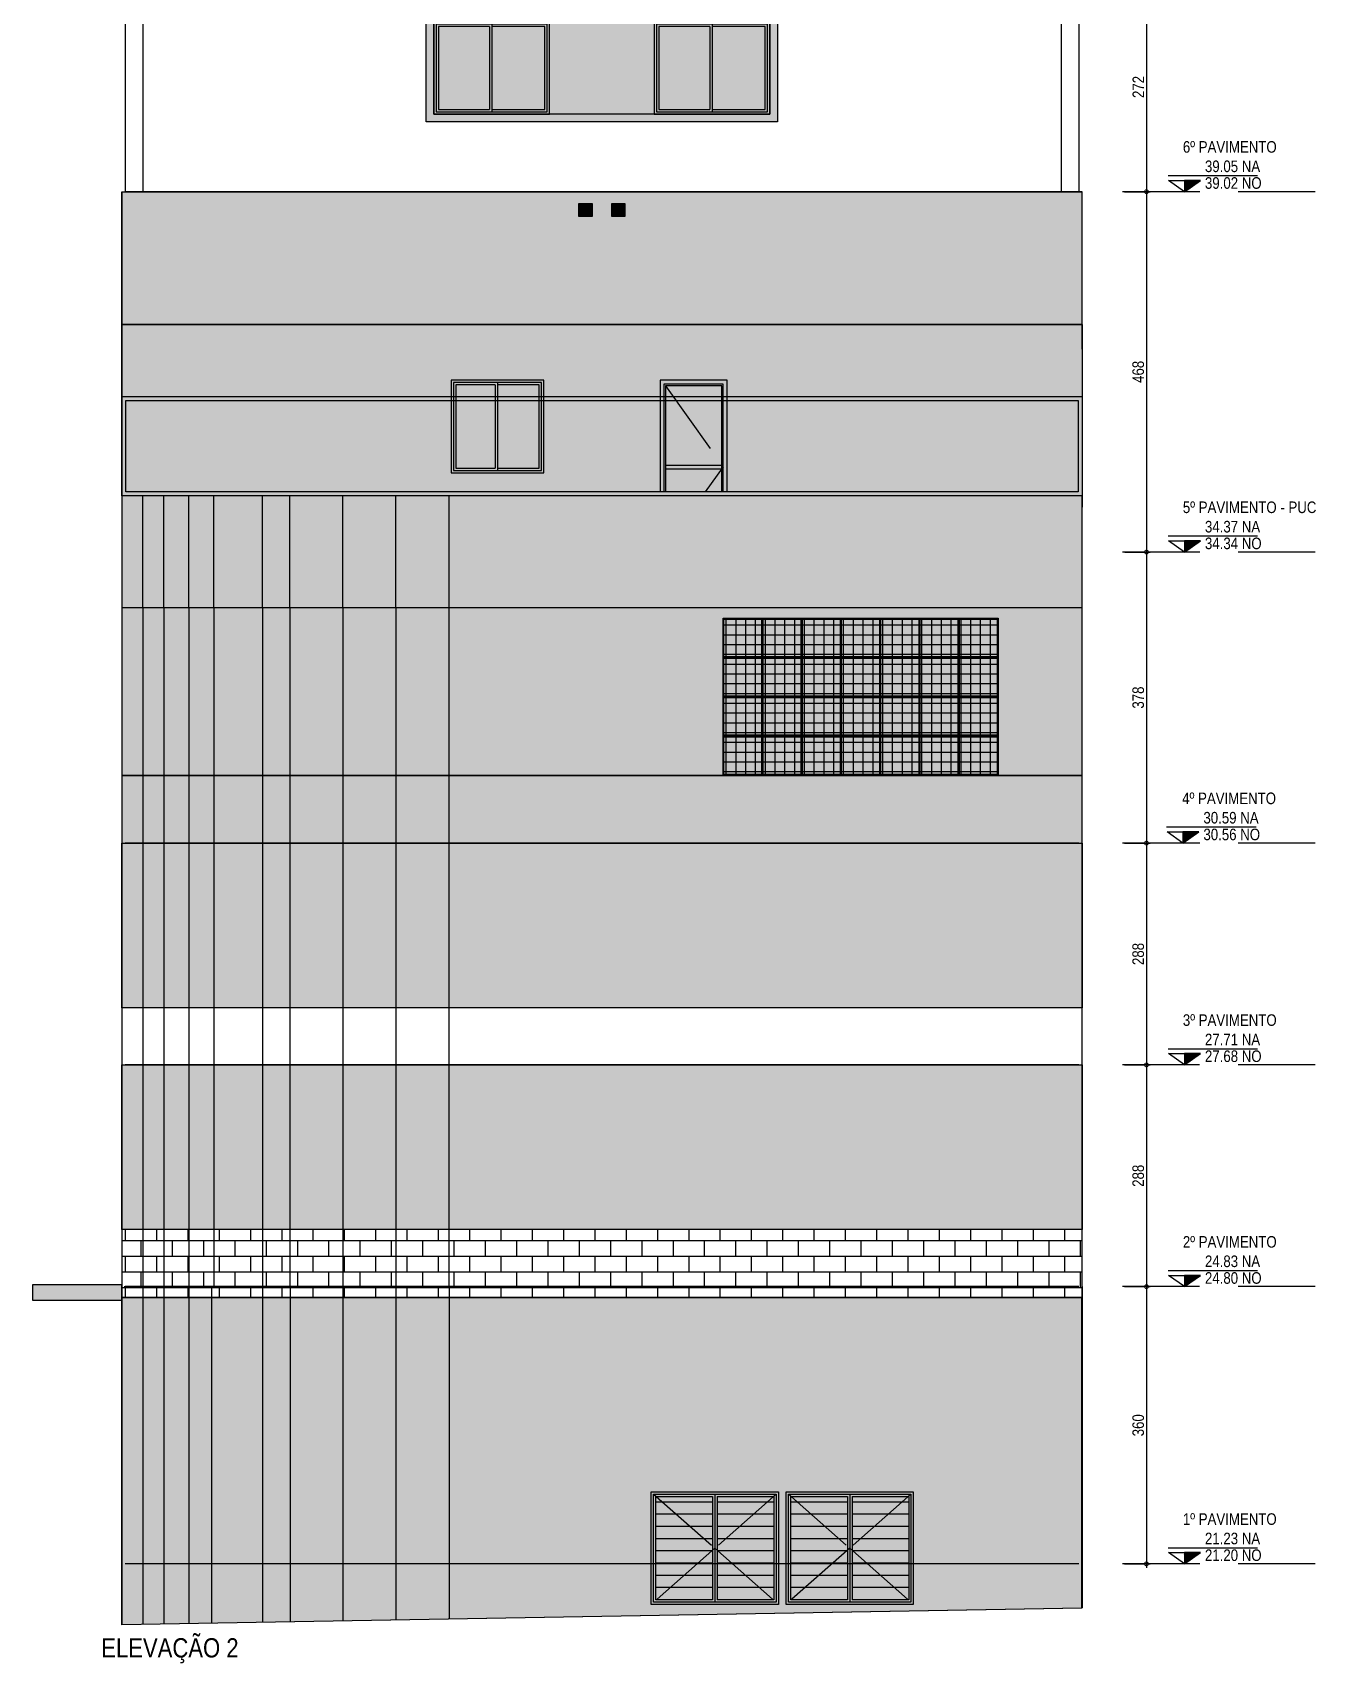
# Model space of a CAD drawing. Header units: metres. Extents: x -9138 to -7768, y 20 to 184.
# Drawn here: x -8677.64 to -8660.98, y 19.91 to 41.09 of the extents above; entities that cross this region are included whole.
import ezdxf
from ezdxf.enums import TextEntityAlignment as Align
from ezdxf.xclip import XClip

# ---------------------------------------------------------------- set-up
doc = ezdxf.new("R2010")
doc.units = ezdxf.units.M
doc.header["$XCLIPFRAME"] = 0
doc.linetypes.add('CTE ELEV$0$DASHEDX2', pattern=[1.5, 1, -0.5])
for name, color, linetype in [('ARQ-DIM EMBASAM', 2, 'Continuous'), ('CTE ELEV$0$ARQ- FRISO', 7, 'Continuous'), ('CTE ELEV$0$ARQ-AUX', 7, 'Continuous'), ('CTE ELEV$0$ARQ-AUX1', 1, 'Continuous'), ('CTE ELEV$0$ARQ-AUX2', 2, 'Continuous'), ('CTE ELEV$0$ARQ-AUX3', 3, 'Continuous'), ('CTE ELEV$0$ARQ-AUX4', 6, 'Continuous'), ('CTE ELEV$0$ARQ-CAX', 1, 'Continuous'), ('CTE ELEV$0$ARQ-DIM', 2, 'Continuous'), ('CTE ELEV$0$ARQ-PRJ', 7, 'CTE ELEV$0$DASHEDX2'), ('CTE ELEV$0$ARQ-SIM', 1, 'Continuous'), ('CTE ELEV$0$ARQ-TXT', 2, 'Continuous')]:
    doc.layers.add(name, color=color, linetype=linetype)
for name, color, linetype, true_color in [('CTE ELEV$0$ARQ-REVEST', 7, 'Continuous', 0xc79471), ('CTE ELEV$0$COR CINZA FECHADO', 7, 'Continuous', 0x56534e), ('CTE ELEV$0$COR PLATINA', 7, 'Continuous', 0xa1a6a3), ('CTE ELEV$0$COR-CAIX', 7, 'Continuous', 0x45494e)]:
    doc.layers.add(name, color=color, linetype=linetype, true_color=true_color)
doc.styles.add('CTE ELEV$0$Adesa', font='ARIALN.TTF')
doc.dimstyles.new('CTE ELEV$0$ADESA 1-0050', dxfattribs={"dimtxt": 0.1, "dimasz": 0.1, "dimexe": 0.05, "dimexo": 0.05, "dimgap": 0.03, "dimtad": 1, "dimdec": 1, "dimlfac": 100, "dimzin": 12, "dimtxsty": 'CTE ELEV$0$Adesa', "dimblk": 'CTE ELEV$0$_DotSmall', "dimcen": 1, "dimdle": 0.05, "dimclrd": 1, "dimclre": 1, "dimclrt": 256, "dimazin": 3, "dimtm": 1e-09, "dimtfac": 1, "dimtdec": 1, "dimtmove": 1, "dimatfit": 0, "dimldrblk": 'CTE ELEV$0$_DotSmall', "dimfxl": 0.8, "dimtvp": 2, "dimtolj": 1, "dimtzin": 0, "dimarcsym": 0})

# ---------------------------------------------------------------- blocks, each defined once
blk = doc.blocks.new('CTE ELEV$0$V J 150x120')
at = {"layer": 'CTE ELEV$0$COR-CAIX'}
h = blk.add_hatch(color=256, dxfattribs=at)
h.dxf.hatch_style = 1
h.paths.add_polyline_path([(1.499999999999773, 1.19999999496485), (0, 1.19999999496485), (0, 0), (1.499999999999773, 0)])
h = blk.add_hatch(color=254, dxfattribs=at)
h.dxf.hatch_style = 1
h.paths.add_polyline_path([(0.7200000000000273, 1.139999994964848), (0.05999999999994543, 1.139999994964848), (0.05999999999994543, 0.06000000000000227), (0.7200000000000273, 0.06000000000000227)])
h.paths.add_polyline_path([(0.75, 0.06000000000000233), (1.439999999999827, 0.06000000000000222), (1.439999999999827, 1.139999994964848), (0.75, 1.139999994964848)])
for points in [[(1.499999999999773, 1.19999999496485), (0, 1.19999999496485), (0, 0), (1.499999999999773, 0)], [(1.470000000000027, 1.169999994964849), (0.02999999999974534, 1.169999994964849), (0.02999999999974534, 0.03000000000000114), (1.470000000000027, 0.03000000000000114)]]:
    blk.add_lwpolyline(points, close=True)
for points in [[(0.7200000000000273, 1.139999994964848), (0.05999999999994543, 1.139999994964848), (0.05999999999994543, 0.06000000000000227), (0.7200000000000273, 0.06000000000000227)], [(0.7200000000000273, 1.139999994964848), (0.7200000000000273, 0.06000000000000227)], [(0.75, 1.169999994964849), (0.75, 0.03000000000000114)], [(0.75, 0.06000000000000227), (1.439999999999827, 0.06000000000000227), (1.439999999999827, 1.139999994964848), (0.75, 1.139999994964848)]]:
    blk.add_lwpolyline(points)
blk = doc.blocks.new('CTE ELEV$0$vp vento kit')
at = {"layer": 'CTE ELEV$0$ARQ-CAX', "transparency": 33554687}
h = blk.add_hatch(dxfattribs=at)
h.set_pattern_fill('LINE', scale=0.01)
h.set_pattern_definition([(0, (8794.04868885521, -68.7271093550549), (0, 0.03175), [])])
h.paths.add_polyline_path([(-0.1599999999998545, 0.1599999999999966), (-0.01000000000021828, 0.1599999999999966), (-0.01000000000021828, 0.01000000000000512), (-0.1599999999998545, 0.01000000000000512)])
at = {"layer": 'CTE ELEV$0$COR-CAIX', "transparency": 33554687}
h = blk.add_hatch(color=256, dxfattribs=at)
h.dxf.hatch_style = 1
h.paths.add_polyline_path([(-0.1700000000000728, 0.1700000000000017), (0, 0.1700000000000017), (0, 0), (-0.1700000000000728, 0)])
at = {"layer": 'CTE ELEV$0$ARQ-CAX'}
for points in [[(-0.1700000000000728, 0.1700000000000017), (0, 0.1700000000000017), (0, 0), (-0.1700000000000728, 0)], [(-0.1599999999998545, 0.1599999999999966), (-0.01000000000021828, 0.1599999999999966), (-0.01000000000021828, 0.01000000000000512), (-0.1599999999998545, 0.01000000000000512)]]:
    blk.add_lwpolyline(points, close=True, dxfattribs=at)
blk = doc.blocks.new('CTE ELEV$0$elev 2 tipo')
at = {"layer": 'CTE ELEV$0$COR CINZA FECHADO'}
h = blk.add_hatch(color=256, dxfattribs=at)
h.dxf.hatch_style = 1
h.paths.add_polyline_path([(8.24000000291926, 2.304999905887414), (3.680000002250381, 2.304999905887414), (3.680000002250381, 0.9049999109225624), (8.24000000291926, 0.9049999109225624)])
h.paths.add_polyline_path([(8.140000002918896, 2.204999905887412), (8.140000002918896, 1.004999910922564), (6.640000002918896, 1.004999910922564), (3.780000002250745, 1.004999910922564), (3.780000002250745, 2.204999905887412), (5.280000002250745, 2.204999905887412)], flags=16)
h.paths.add_polyline_path([(5.25000000225009, 2.174999905887411), (5.25000000225009, 1.034999910922565), (3.810000002249581, 1.034999910922565), (3.810000002249581, 2.174999905887411)], flags=0)
h.paths.add_polyline_path([(5.220000002251254, 2.14499990588741), (5.220000002251254, 1.064999910922566), (4.530000002250745, 1.064999910922566), (4.530000002250745, 2.14499990588741)], flags=0)
h.paths.add_polyline_path([(6.670000002919551, 2.174999905887411), (8.110000002918241, 2.174999905887411), (8.110000002918241, 1.034999910922565), (6.670000002919551, 1.034999910922565)], flags=0)
h.paths.add_polyline_path([(6.700000002918387, 2.14499990588741), (7.360000002918241, 2.14499990588741), (7.360000002918241, 1.064999910922566), (6.700000002918387, 1.064999910922566)], flags=0)
h.paths.add_polyline_path([(4.50000000225009, 2.14499990588741), (4.50000000225009, 1.064999910922566), (3.840000002250235, 1.064999910922566), (3.840000002250235, 2.14499990588741)], flags=0)
h.paths.add_polyline_path([(7.390000002918896, 2.14499990588741), (8.080000002919405, 2.14499990588741), (8.080000002919405, 1.064999910922566), (7.390000002918896, 1.064999910922566)], flags=0)
h = blk.add_hatch(color=256, dxfattribs=at)
h.dxf.hatch_style = 1
h.paths.add_polyline_path([(6.640000002918896, 2.204999905887412), (5.280000002250745, 2.204999905887412), (5.280000002250745, 1.004999910922564), (6.640000002918896, 1.004999910922564)])
at = {"layer": 'CTE ELEV$0$ARQ- FRISO', "elevation": -3.546810236218582e-07}
blk.add_lwpolyline([(-0.2299948496565776, 2.720000200018745), (12.14999484965665, 2.720000200018745)], dxfattribs=at)
at = {"layer": 'CTE ELEV$0$ARQ- FRISO'}
blk.add_lwpolyline([(12.14999484965665, 0), (-0.2299948496565784, 0)], dxfattribs=at)
at = {"layer": 'CTE ELEV$0$ARQ-AUX1', "elevation": 3.963675300280968e-06}
for points in [[(-0.2299948496565776, 2.720000200018745), (-0.2299948496565776, 0)], [(12.14999484965665, 2.720000200018745), (12.14999484965665, 0)]]:
    blk.add_lwpolyline(points, dxfattribs=at)
at = {"layer": 'CTE ELEV$0$ARQ-AUX3'}
for p, q in [((0, 2.720000200018745, -3.546810236218582e-07), (0, 0, -3.546810236218582e-07)), ((11.92000000000007, 2.720000200018745, -3.546810236218582e-07), (11.92000000000007, 0, -3.546810236218582e-07))]:
    blk.add_line(p, q, dxfattribs=at)
at = {"layer": 'CTE ELEV$0$COR CINZA FECHADO', "elevation": 3.963675300280968e-06}
for points in [[(3.680000002250381, 2.304999905887414), (8.24000000291926, 2.304999905887414), (8.24000000291926, 0.9049999109225624), (3.680000002250381, 0.9049999109225624)], [(3.780000002250745, 2.204999905887412), (8.140000002918896, 2.204999905887412), (8.140000002918896, 1.004999910922564), (3.780000002250745, 1.004999910922564)]]:
    blk.add_lwpolyline(points, close=True, dxfattribs=at)
at = {"layer": 'CTE ELEV$0$ARQ-CAX'}
for name, p in [('CTE ELEV$0$vp vento kit', (5.83240136537097, 2.429999999999758, -2.572687328670139e-05)), ('CTE ELEV$0$vp vento kit', (6.257684553156651, 2.429999999999758, -2.572687328670139e-05)), ('CTE ELEV$0$V J 150x120', (3.780000002250745, 1.004999910922564, 3.963675300280968e-06)), ('CTE ELEV$0$V J 150x120', (6.640000002918896, 1.004999910922564, -3.546810236218582e-07))]:
    blk.add_blockref(name, p, dxfattribs=at)
blk = doc.blocks.new('CTE ELEV$0$v porta hidr')
at = {"layer": 'CTE ELEV$0$COR-CAIX', "transparency": 33554687}
h = blk.add_hatch(color=256, dxfattribs=at)
h.dxf.hatch_style = 1
h.paths.add_polyline_path([(-1.650586580219169, 0), (0, 0), (0, -1.464909949759864), (-1.650586580219169, -1.464909949759864)])
h = blk.add_hatch(dxfattribs=at)
h.set_pattern_fill('LINE', scale=0.05)
h.set_pattern_definition([(0, (-0.06000000000130967, -0.06000000000000227), (0, 0.15875), [])])
h.paths.add_polyline_path([(-0.855293290111149, -0.06000000000000227), (-1.59058658021786, -0.06000000000000227), (-1.59058658021786, -1.404909949759862), (-0.855293290111149, -1.404909949759862)])
h.paths.add_polyline_path([(-0.7952932901098393, -1.404909949759862), (-0.06000000000130967, -1.404909949759862), (-0.06000000000130967, -0.06000000000000227), (-0.7952932901098393, -0.06000000000000227)])
at = {"layer": 'CTE ELEV$0$ARQ-AUX1'}
for points in [[(-1.650586580219169, 0), (0, 0), (0, -1.464909949759864), (-1.650586580219169, -1.464909949759864)], [(-1.620586580218514, -0.03000000000000114), (-0.03000000000065484, -0.03000000000000114), (-0.03000000000065484, -1.434909949759863), (-1.620586580218514, -1.434909949759863)]]:
    blk.add_lwpolyline(points, close=True, dxfattribs=at)
for points in [[(-0.855293290111149, -1.404909949759862), (-1.59058658021786, -1.404909949759862), (-1.59058658021786, -0.06000000000000227), (-0.855293290111149, -0.06000000000000227)], [(-0.855293290111149, -0.06000000000000227), (-0.855293290111149, -1.404909949759862)], [(-0.8252932901104941, -0.03000000000000114), (-0.8252932901104941, -1.434909949759863)], [(-0.7952932901098393, -0.06000000000000227), (-0.06000000000130967, -0.06000000000000227), (-0.06000000000130967, -1.404909949759862), (-0.7952932901098393, -1.404909949759862)], [(-0.7952932901098393, -0.06000000000000227), (-0.7952932901098393, -1.404909949759862)]]:
    blk.add_lwpolyline(points, dxfattribs=at)
at = {"layer": 'CTE ELEV$0$ARQ-PRJ'}
for points in [[(-1.620586580218514, -0.03000000000000114), (-0.8252932901104941, -0.732454974879932), (-1.620586580218514, -1.434909949759863)], [(-0.03000000000247383, -0.03000000000000114), (-0.8252932901104941, -0.732454974879932), (-0.03000000000247383, -1.434909949759863)]]:
    blk.add_lwpolyline(points, dxfattribs=at)
blk = doc.blocks.new('CTE ELEV$0$elev 2 1andar')
at = {"layer": 'CTE ELEV$0$ARQ-AUX1'}
blk.add_lwpolyline([(-11.49347255680732, 3.625000000000011), (-12.65345235375025, 3.625000000000011), (-12.65345235375025, 3.424999999999937), (-11.49347255680732, 3.424999999999937)], close=True, dxfattribs=at)
at = {"layer": 'CTE ELEV$0$ARQ-AUX1', "elevation": -4.318356323500377e-06}
for points in [[(-11.22105281274889, 3.599999951167476), (-11.22105281274889, -0.7844993869805919)], [(-10.95102008312824, 3.599999951167476), (-10.95102008312824, -0.7797476236917973)], [(-10.62698354819804, 3.599999951167476), (-10.62698354819804, -0.77404555597181)], [(-10.32941728326659, 3.599999951167476), (-10.32941728326659, -0.7688092853327966)]]:
    blk.add_lwpolyline(points, dxfattribs=at)
at = {"layer": 'CTE ELEV$0$ARQ-AUX2'}
for points, elevation in [([(-9.668376036657719, 3.599999951167476), (-9.668376036657719, -0.7571769490140525)], -4.318356323500377e-06), ([(-9.308755138277775, 3.59999995116749), (-9.308755138277775, -0.7508487036002229)], 4.31835632350037e-06), ([(-8.62550029736849, 3.59999995116749), (-8.62550029736849, -0.7388254748809295)], 4.318356323500364e-06), ([(-7.936920947757244, 3.59999995116749), (-7.936920947757244, -0.726708550834342)], 4.31835632350037e-06)]:
    blk.add_lwpolyline(points, dxfattribs=dict(at, elevation=elevation))
at = {"layer": 'CTE ELEV$0$ARQ-AUX3'}
for points, elevation in [([(-11.49347255680732, -0.789999999999992), (-11.49347255680732, 3.599999951167479)], -1.260038795081186e-05), ([(-7.248341598145998, 3.59999995116749), (-7.248341598145998, -0.7145916267877581)], 4.31835632350037e-06), ([(0.9684969286918204, 3.599999951140429), (0.9684969286918204, -0.5700000000270542)], -3.744645353289435e-05)]:
    blk.add_lwpolyline(points, dxfattribs=dict(at, elevation=elevation))
blk.add_lwpolyline([(-11.49347255680732, -0.789293154538985), (0.9684969286918204, -0.5699999999999967)], dxfattribs=at)
at = {"layer": 'Defpoints', "elevation": 4.31835632350037e-06}
blk.add_lwpolyline([(-11.46669744348401, 3.59999995116749), (0.02677511332331051, 3.599999951167487)], dxfattribs=at)
at = {"layer": 'Defpoints'}
blk.add_lwpolyline([(0.9291923418986698, 3.552713678800501e-15), (-11.45356130463188, 1.06581410364015e-14)], dxfattribs=at)
at = {"layer": 'CTE ELEV$0$ARQ-PRJ'}
for p in [(-2.972089651528222, 0.9360857997538368), (-1.221503071308689, 0.9360857997538368)]:
    blk.add_blockref('CTE ELEV$0$v porta hidr', p, dxfattribs=at)
blk = doc.blocks.new('CTE ELEV$0$elev 2 2andar')
at = {"layer": 'CTE ELEV$0$COR PLATINA', "transparency": 33554687}
h = blk.add_hatch(color=256, dxfattribs=at)
h.dxf.hatch_style = 1
h.paths.add_polyline_path([(-11.52024767012699, 2.879999999983681), (0.9417218153685099, 2.879999999983681), (0.9417218153685099, 0.7400000162715443), (-11.52024767012699, 0.7400000162715443)])
at = {"layer": 'CTE ELEV$0$ARQ-AUX1'}
for p, q in [((-11.2478279260722, 2.879999999999999, -8.636712647000748e-06), (-11.2478279260722, -1.06581410364015e-14, -8.636712647000748e-06)), ((-10.97779519645155, 2.879999999999999, -8.636712647000748e-06), (-10.97779519645155, -1.06581410364015e-14, -8.636712647000748e-06)), ((-10.65375866152135, 2.879999999999999, -8.636712647000748e-06), (-10.65375866152135, -1.06581410364015e-14, -8.636712647000748e-06)), ((-10.32972212659115, 2.879999999999999, -8.636712647000748e-06), (-10.32972212659115, -1.06581410364015e-14, -8.636712647000748e-06))]:
    blk.add_line(p, q, dxfattribs=at)
at = {"layer": 'CTE ELEV$0$ARQ-AUX2'}
for p, q in [((-9.69515114998103, 2.879999999999999, -8.636712647000748e-06), (-9.69515114998103, -1.06581410364015e-14, -8.636712647000748e-06)), ((-9.340854760301227, 2.880000000000003), (-9.340854760301227, -1.06581410364015e-14)), ((-8.6522754106918, 2.880000000000003), (-8.6522754106918, -1.06581410364015e-14)), ((-7.963696061080555, 2.880000000000003), (-7.963696061080555, -1.06581410364015e-14))]:
    blk.add_line(p, q, dxfattribs=at)
at = {"layer": 'CTE ELEV$0$ARQ-AUX3'}
for p, q in [((-11.52024767012699, 2.879999999983681, -1.691874427297997e-05), (-11.52024767012699, -1.63247193540883e-11, -1.691874427297997e-05)), ((-7.275116711469309, -1.06581410364015e-14), (-7.275116711469309, 2.879999999999999)), ((0.9417218153685099, -2.705746737774462e-11, -3.348277823221093e-05), (0.9417218153685099, 2.879999999972942, -3.348277823221093e-05))]:
    blk.add_line(p, q, dxfattribs=at)
at = {"layer": 'CTE ELEV$0$COR PLATINA', "elevation": -1.691874427297997e-05}
blk.add_lwpolyline([(-11.52024767012699, 2.879999999983681), (0.9417218153685099, 2.879999999983681), (0.9417218153685099, 0.7400000162715443), (-11.52024767012699, 0.7400000162715443)], close=True, dxfattribs=at)
at = {"layer": 'Defpoints', "elevation": -4.31835632350037e-06}
blk.add_lwpolyline([(-11.48033641795519, 2.879999999999999), (0.9024172285753593, 2.879999999999999)], dxfattribs=at)
at = {"layer": 'Defpoints'}
blk.add_lwpolyline([(0.9024172285753593, 0), (-11.48033641795519, -7.105427357601002e-15)], dxfattribs=at)
blk = doc.blocks.new('CTE ELEV$0$V NEOREX 18')
at = {"layer": 'CTE ELEV$0$ARQ-AUX'}
h = blk.add_hatch(dxfattribs=at)
h.set_pattern_fill('NET', color=256, scale=0.04)
h.set_pattern_definition([(0, (0.2549999999999955, 0.5), (0, 0.127), []), (90, (0.2549999999999955, 0.5), (-0.127, 7.776507174585693e-18), [])])
h.paths.add_polyline_path([(0.009999999999990905, 0.5), (0.009999999999990905, 0.01000000000000156), (0.5, 0.01000000000000156), (0.5, 0.5)])
at = {"layer": 'CTE ELEV$0$COR-CAIX'}
h = blk.add_hatch(color=256, dxfattribs=at)
h.dxf.hatch_style = 1
h.paths.add_polyline_path([(0, 0.5100000000000016), (0.5099999999999909, 0.5100000000000016), (0.5099999999999909, 0), (0, 0)])
at = {"layer": 'CTE ELEV$0$ARQ-AUX'}
for points in [[(0, 0.5100000000000016), (0.5099999999999909, 0.5100000000000016), (0.5099999999999909, 0), (0, 0)], [(0.009999999999990905, 0.5), (0.5, 0.5), (0.5, 0.01000000000000156), (0.009999999999990905, 0.01000000000000156)]]:
    blk.add_lwpolyline(points, close=True, dxfattribs=at)
blk = doc.blocks.new('CTE ELEV$0$elev 2 4andar')
at = {"layer": 'CTE ELEV$0$ARQ-AUX3'}
for p, q in [((-0.03991125216634828, 3.600003747873803, -1.224570692486722e-05), (-0.03991125216634828, 0.539999951158876, -8.282031624183794e-06)), ((12.42205823332733, 0.5400225600338047, -1.656406324836759e-05), (12.42205823332733, 3.600026356748725, -2.052773854905101e-05))]:
    blk.add_line(p, q, dxfattribs=at)
at = {"layer": 'Defpoints'}
for points, elevation in [([(0, 3.600003747882429), (12.38275364653055, 3.600003747882429)], -3.963675300683424e-06), ([(12.38275364653055, 0.5399999511675091), (0, 0.539999951167502)], 4.31835632350037e-06)]:
    blk.add_lwpolyline(points, dxfattribs=dict(at, elevation=elevation))
at = {"layer": 'CTE ELEV$0$ARQ-AUX1'}
for p in [(7.762058233325661, 2.950002003598872, -2.034636260719995e-05), (8.272058233325879, 2.950002003598872, -2.034636260719995e-05), (8.782058233326097, 2.950002003598872, -2.034636260719995e-05), (9.292058233326316, 2.950002003598872, -2.034636260719995e-05), (9.802058233326534, 2.950002003598872, -2.034636260719995e-05), (10.31205823332675, 2.950002003598872, -2.034636260719995e-05), (10.82205823332515, 2.950002003598872, -2.034636260719995e-05), (7.762058233325661, 2.440002003598867, -2.034636260719995e-05), (8.272058233325879, 2.440002003598867, -2.034636260719995e-05), (8.782058233326097, 2.440002003598867, -2.034636260719995e-05), (9.292058233326316, 2.440002003598867, -2.034636260719995e-05), (9.802058233326534, 2.440002003598867, -2.034636260719995e-05), (10.31205823332675, 2.440002003598867, -2.034636260719995e-05), (10.82205823332515, 2.440002003598867, -2.034636260719995e-05), (7.762058233325661, 1.930002003598869, -2.034636260719995e-05), (8.272058233325879, 1.930002003598869, -2.034636260719995e-05), (8.782058233326097, 1.930002003598869, -2.034636260719995e-05), (9.292058233326316, 1.930002003598869, -2.034636260719995e-05), (9.802058233326534, 1.930002003598869, -2.034636260719995e-05), (10.31205823332675, 1.930002003598869, -2.034636260719995e-05), (10.82205823332515, 1.930002003598869, -2.034636260719995e-05), (7.762058233325661, 1.420002003598864, -2.034636260719995e-05), (8.272058233325879, 1.420002003598864, -2.034636260719995e-05), (8.782058233326097, 1.420002003598864, -2.034636260719995e-05), (9.292058233326316, 1.420002003598864, -2.034636260719995e-05), (9.802058233326534, 1.420002003598864, -2.034636260719995e-05), (10.31205823332675, 1.420002003598864, -2.034636260719995e-05), (10.82205823332515, 1.420002003598864, -2.034636260719995e-05)]:
    blk.add_blockref('CTE ELEV$0$V NEOREX 18', p, dxfattribs=at)
blk = doc.blocks.new('CTE ELEV$0$V J 120x120')
at = {"layer": 'CTE ELEV$0$COR-CAIX', "transparency": 33554687}
h = blk.add_hatch(color=256, dxfattribs=at)
h.dxf.hatch_style = 1
h.paths.add_polyline_path([(1.199998990557162, 1.19999999496485), (0, 1.19999999496485), (0, 0), (1.199998990557162, 0)])
h = blk.add_hatch(color=254, dxfattribs=at)
h.dxf.hatch_style = 1
h.paths.add_polyline_path([(0.5699994952786085, 1.139999994964848), (0.05999999999994537, 1.139999994964848), (0.05999999999994537, 0.06000000000000216), (0.5699994952786085, 0.06000000000000227)])
h.paths.add_polyline_path([(1.139998990557217, 1.139999994964848), (0.5999994952785812, 1.139999994964848), (0.5999994952785812, 0.06000000000000238), (1.139998990557217, 0.06000000000000227)])
at = {"layer": 'CTE ELEV$0$ARQ-CAX'}
for points in [[(1.199998990557162, 1.19999999496485), (0, 1.19999999496485), (0, 0), (1.199998990557162, 0)], [(1.169998990557417, 1.169999994964849), (0.02999999999974534, 1.169999994964849), (0.02999999999974534, 0.03000000000000114), (1.169998990557417, 0.03000000000000114)]]:
    blk.add_lwpolyline(points, close=True, dxfattribs=at)
for points in [[(0.5699994952786085, 1.139999994964848), (0.05999999999994543, 1.139999994964848), (0.05999999999994543, 0.06000000000000227), (0.5699994952786085, 0.06000000000000227)], [(0.5699994952786085, 1.139999994964848), (0.5699994952786085, 0.06000000000000227)], [(0.5999994952785812, 1.169999994964849), (0.5999994952785812, 0.03000000000000114)], [(0.5999994952785812, 0.06000000000000227), (1.139998990557217, 0.06000000000000227), (1.139998990557217, 1.139999994964848), (0.5999994952785812, 1.139999994964848)]]:
    blk.add_lwpolyline(points, dxfattribs=at)
blk = doc.blocks.new('CTE ELEV$0$V P ALUM')
at = {"layer": 'CTE ELEV$0$COR-CAIX', "transparency": 33554687}
h = blk.add_hatch(color=256, dxfattribs=at)
h.dxf.hatch_style = 1
h.paths.add_polyline_path([(0.8698533821462888, 2.199951104508386), (0, 2.199951104508386), (0, 0), (0.8698533821462888, 0)])
h = blk.add_hatch(color=254, dxfattribs=at)
h.dxf.hatch_style = 1
h.paths.add_polyline_path([(0.7998533821463525, 2.12995110450845), (0.06999999999993645, 2.12995110450845), (0.7998533821463525, 1.10311373439413)], flags=17)
h.paths.add_polyline_path([(0.06999999999993634, 2.12995110450845), (0.06999999999993634, 1.099975552254114), (0.7998533821463525, 1.099975552254114), (0.7998533821463525, 1.103113734394129)])
h.paths.add_polyline_path([(0.7998533821463525, 1.047048791725967), (0.7998533821463525, 1.049975552254159), (0.06999999999993634, 1.049975552254159), (0.06999999999993634, 0.02999999999997272), (0.07148476904045897, 0.02999999999997249)])
h.paths.add_polyline_path([(0.7998533821463525, 1.047048791725966), (0.0714847690404593, 0.02999999999997294), (0.7998533821463525, 0.02999999999997249)], flags=17)
for points in [[(0.8698533821462888, 2.199951104508386), (0, 2.199951104508386), (0, 0), (0.8698533821462888, 0)], [(0.7998533821463525, 0.02999999999997272), (0.7998533821463525, 2.12995110450845), (0.06999999999993634, 2.12995110450845), (0.06999999999993634, 0.02999999999997272)]]:
    blk.add_lwpolyline(points, close=True)
for points in [[(0.8198533821463343, 0), (0.8198533821463343, 2.149951104508432), (0.04999999999995453, 2.149951104508432), (0.04999999999995453, 0)], [(0.06999999999993634, 1.099975552254114), (0.7998533821463525, 1.099975552254114)], [(0.06999999999993634, 1.049975552254159), (0.7998533821463525, 1.049975552254159)]]:
    blk.add_lwpolyline(points)
at = {"layer": 'CTE ELEV$0$ARQ-AUX'}
blk.add_lwpolyline([(0.8698533821462888, 0), (0.8698533821462888, 2.199951104508386), (0, 2.199951104508386), (0, 0)], close=True, dxfattribs=at)
at = {"layer": 'CTE ELEV$0$ARQ-PRJ'}
blk.add_lwpolyline([(0.06999999999993634, 2.12995110450845), (0.8198533821463343, 1.074975552254216), (0.04999999999995453, 0)], dxfattribs=at)
blk = doc.blocks.new('CTE ELEV$0$ELEV 2 PUC')
at = {"layer": 'CTE ELEV$0$COR CINZA FECHADO', "transparency": 33554687}
h = blk.add_hatch(color=256, dxfattribs=at)
h.dxf.hatch_style = 1
h.paths.add_polyline_path([(-0.03995421143372369, 5.400000117372727), (12.4205093519904, 5.400266922107832), (12.4205093519904, 3.675133768607388), (-0.03995421143372369, 3.674866963872283)])
h = blk.add_hatch(color=256, dxfattribs=at)
h.dxf.hatch_style = 1
h.paths.add_polyline_path([(-0.03995421143372369, 3.674866963872283), (12.42201527406178, 3.674866963872283), (12.42201527406178, 1.450011670672993), (-0.03995421143372369, 1.450011670672993)])
at = {"layer": 'CTE ELEV$0$COR-CAIX', "transparency": 33554687}
h = blk.add_hatch(color=256, dxfattribs=at)
h.dxf.hatch_style = 1
h.paths.add_polyline_path([(0.01004578856736771, 2.689999999985659), (12.37201527406251, 2.689999999985659), (12.37201527406251, 1.50001167067299), (0.01004578856736771, 1.50001167067299)], flags=16)
h.paths.add_polyline_path([(-0.0399542114319047, 2.739999999985656), (12.42201527406178, 2.739999999985656), (12.42201527406178, 1.450011670672993), (-0.0399542114319047, 1.450011670672993)])
at = {"layer": 'CTE ELEV$0$ARQ-AUX1', "elevation": 6.020696237947148e-06}
for points in [[(-0.0399542114319047, 2.739999999985656), (12.42201527406178, 2.739999999985656), (12.42201527406178, 1.450011670672993), (-0.0399542114319047, 1.450011670672993)], [(0.01004578856736771, 2.689999999985659), (12.37201527406251, 2.689999999985659), (12.37201527406251, 1.50001167067299), (0.01004578856736771, 1.50001167067299)]]:
    blk.add_lwpolyline(points, close=True, dxfattribs=at)
at = {"layer": 'CTE ELEV$0$ARQ-AUX3'}
for p, q in [((-0.03995421143372369, 5.400000090489101, -2.085278276999855e-05), (-0.03995421143372369, 1.307795348099077, 4.944982144176907e-06)), ((12.42000016436941, 5.399999935734556, -2.085278276999855e-05), (12.42201528706937, 1.301801329489557, 1.533489006118656e-06))]:
    blk.add_line(p, q, dxfattribs=at)
for points, elevation in [([(-0.03995421143372369, 5.400000117372727), (0.2299948496565776, 5.399999935734563)], -2.913481439418232e-05), ([(12.42000016436941, 5.399999935734563), (12.14999484965483, 5.399999935734563)], -2.014245601358462e-05)]:
    blk.add_lwpolyline(points, dxfattribs=dict(at, elevation=elevation))
at = {"layer": 'CTE ELEV$0$COR CINZA FECHADO', "elevation": -2.085278277040098e-05}
blk.add_lwpolyline([(-0.03995421143372369, 5.400000117372727), (12.4205093519904, 5.400266922107832), (12.4205093519904, 3.675133768607388), (-0.03995421143372369, 3.674866963872283)], close=True, dxfattribs=at)
at = {"layer": 'CTE ELEV$0$COR PLATINA', "elevation": -2.085278277040098e-05}
blk.add_lwpolyline([(-0.03995421143372369, 3.674866963872283), (12.42201527406178, 3.674866963872283), (12.42201527406178, 1.450011670672993), (-0.03995421143372369, 1.450011670672993)], close=True, dxfattribs=at)
at = {"layer": 'Defpoints'}
for points, elevation in [([(-0.03995421143372369, 5.400000090489101), (12.42000016436941, 5.400000090489101)], -2.085278276999855e-05), ([(-0.03995421143372369, 0), (12.42000016436941, 0)], -4.319321033073013e-06)]:
    blk.add_lwpolyline(points, dxfattribs=dict(at, elevation=elevation))
at = {"layer": 'CTE ELEV$0$ARQ-CAX'}
for name, p in [('CTE ELEV$0$vp vento kit', (6.062396215029366, 5.076745509145724, -5.450700665726405e-05)), ('CTE ELEV$0$vp vento kit', (6.487679402815047, 5.076745509145724, -5.450700665726405e-05)), ('CTE ELEV$0$V J 120x120', (4.235043578566547, 1.750000317391468, -4.211678547781121e-05))]:
    blk.add_blockref(name, p, dxfattribs=at)
ref = blk.add_blockref('CTE ELEV$0$V P ALUM', (6.945019933638832, 0.7500492078479297, -4.211678547781121e-05), dxfattribs=at)
XClip(ref).set_block_clipping_path([(0.8698533821461751, 2.1999511045083935), (-0.28861712930847716, 2.277694242025049), (8.378845996048767e-05, 0.7499624628250601), (0.8699371706061356, 0.7499624628250601)])
blk = doc.blocks.new('*U284')
h = blk.add_hatch()
h.set_pattern_fill('ANSI31', color=1, scale=0.003749999999999999, style=0)
h.set_pattern_definition([(44.99999999999999, (18.99673027869088, 94.6726720750755), (-0.008418990113502375, 0.008418990113502375), [])])
h.paths.add_polyline_path([(0.2062500000154379, 0.1462792493493449), (0.0009362825336403749, 0.1462792493493449), (0, 0)])
at = {"color": 1}
blk.add_line((-0.2126249999885135, 0.2099999999999986), (0.9498750000114863, 0.2100000000000729), dxfattribs=at)
for points in [[(-0.2053137174663596, 0.1462792493493449), (0.0009362825336403749, 0.1462792493493449), (3.0875625e-11, 0), (-0.2053137174663596, 0.1462792493493449)], [(0.2071862825336404, 0.1462792493493449), (0.0009362825336403749, 0.1462792493493449), (0, 0), (0.2071862825336404, 0.1462792493493449)]]:
    blk.add_lwpolyline(points, close=True, dxfattribs=at)
at = {"color": 1, "style": 'CTE ELEV$0$Adesa'}
blk.add_attdef('PAVIMENTO_001', (-0.01993468439503157, 0.5064178308031699), '', height=0.15, dxfattribs=at)
at = {"color": 3, "style": 'CTE ELEV$0$Adesa'}
blk.add_attdef('NA', text='', height=0.15, dxfattribs=at).set_placement((0.2668129063199978, 0.2095646639511204), align=Align.BOTTOM_LEFT)
blk.add_attdef('NO', text='', height=0.15, dxfattribs=at).set_placement((0.2668129063199979, 0.1875000000000654), align=Align.TOP_LEFT)
blk = doc.blocks.new('CTE ELEV$0$_DotSmall')
at = {"color": 0, "linetype": 'ByBlock', "const_width": 0.5}
blk.add_lwpolyline([(-0.0625, 0, 1), (0.0625, 0, 1)], format="xyb", close=True, dxfattribs=at)
blk = doc.blocks.new('*D546')
at = {"layer": 'CTE ELEV$0$ARQ-DIM', "color": 1, "lineweight": -2, "transparency": 16777216}
for p, q in [((-8663.467259261577, 24.79993874202777), (-8663.133364064508, 24.79993874202777)), ((-8663.183364064507, 24.84993874202777), (-8663.183364064507, 21.14999999509765)), ((-8663.467151906803, 21.19999999509765), (-8663.133364064508, 21.19999999509765))]:
    blk.add_line(p, q, dxfattribs=at)
at = {"layer": 'Defpoints', "color": 0, "transparency": 16777216}
for p in [(-8663.517259261576, 24.79993874202777), (-8663.517151906803, 21.19999999509765), (-8663.183364064507, 21.19999999509765)]:
    blk.add_point(p, dxfattribs=at)
at = {"layer": 'CTE ELEV$0$ARQ-DIM', "color": 1, "lineweight": -2, "transparency": 16777216, "xscale": 0.1, "yscale": 0.1, "zscale": 0.1}
for p, rotation in [((-8663.183364064507, 24.79993874202777), 90), ((-8663.183364064507, 21.19999999509765), 270)]:
    blk.add_blockref('CTE ELEV$0$_DotSmall', p, dxfattribs=dict(at, rotation=rotation))
at = {"layer": 'CTE ELEV$0$ARQ-DIM', "transparency": 16777216, "insert": (-8663.289950012664, 22.99996936856516), "char_height": 0.1, "attachment_point": 5, "rotation": 90, "style": 'CTE ELEV$0$Adesa'}
blk.add_mtext('\\A1;{\\H1.5x;360}', dxfattribs=at)
blk = doc.blocks.new('*D547')
at = {"layer": 'CTE ELEV$0$ARQ-DIM', "color": 1, "lineweight": -2, "transparency": 16777216}
for p, q in [((-8663.467278817308, 27.68000000000008), (-8663.133491082108, 27.68000000000008)), ((-8663.183491082107, 27.73000000000009), (-8663.183491082107, 24.74993874202777)), ((-8663.467259368666, 24.79993874202777), (-8663.133491082108, 24.79993874202777))]:
    blk.add_line(p, q, dxfattribs=at)
at = {"layer": 'Defpoints', "color": 0, "transparency": 16777216}
for p in [(-8663.517278817308, 27.68000000000008), (-8663.517259368666, 24.79993874202777), (-8663.183491082107, 24.79993874202777)]:
    blk.add_point(p, dxfattribs=at)
at = {"layer": 'CTE ELEV$0$ARQ-DIM', "color": 1, "lineweight": -2, "transparency": 16777216, "xscale": 0.1, "yscale": 0.1, "zscale": 0.1}
for p, rotation in [((-8663.183491082107, 27.68000000000008), 90), ((-8663.183491082107, 24.79993874202777), 270)]:
    blk.add_blockref('CTE ELEV$0$_DotSmall', p, dxfattribs=dict(at, rotation=rotation))
at = {"layer": 'CTE ELEV$0$ARQ-DIM', "transparency": 16777216, "insert": (-8663.290077030264, 26.23996937101637), "char_height": 0.1, "attachment_point": 5, "rotation": 90, "style": 'CTE ELEV$0$Adesa'}
blk.add_mtext('\\A1;{\\H1.5x;288}', dxfattribs=at)
blk = doc.blocks.new('*D548')
at = {"layer": 'CTE ELEV$0$ARQ-DIM', "color": 1, "lineweight": -2, "transparency": 16777216}
for p, q in [((-8663.467151799714, 30.56000000000008), (-8663.133383620241, 30.56000000000008)), ((-8663.18338362024, 30.61000000000008), (-8663.18338362024, 27.63000000000008)), ((-8663.467278924398, 27.68000000000008), (-8663.133383620241, 27.68000000000008))]:
    blk.add_line(p, q, dxfattribs=at)
at = {"layer": 'Defpoints', "color": 0, "transparency": 16777216}
for p in [(-8663.517151799713, 30.56000000000008), (-8663.517278924397, 27.68000000000008), (-8663.18338362024, 27.68000000000008)]:
    blk.add_point(p, dxfattribs=at)
at = {"layer": 'CTE ELEV$0$ARQ-DIM', "color": 1, "lineweight": -2, "transparency": 16777216, "xscale": 0.1, "yscale": 0.1, "zscale": 0.1}
for p, rotation in [((-8663.18338362024, 30.56000000000008), 90), ((-8663.18338362024, 27.68000000000008), 270)]:
    blk.add_blockref('CTE ELEV$0$_DotSmall', p, dxfattribs=dict(at, rotation=rotation))
at = {"layer": 'CTE ELEV$0$ARQ-DIM', "transparency": 16777216, "insert": (-8663.289969568397, 29.12000000000253), "char_height": 0.1, "attachment_point": 5, "rotation": 90, "style": 'CTE ELEV$0$Adesa'}
blk.add_mtext('\\A1;{\\H1.5x;288}', dxfattribs=at)
blk = doc.blocks.new('*D549')
at = {"layer": 'CTE ELEV$0$ARQ-DIM', "color": 1, "lineweight": -2, "transparency": 16777216}
for p, q in [((-8663.465740997523, 34.34000374788248), (-8663.133256602654, 34.34000374788248)), ((-8663.183256602653, 34.39000374788248), (-8663.183256602653, 30.51000000000008)), ((-8663.467151906803, 30.56000000000008), (-8663.133256602654, 30.56000000000008))]:
    blk.add_line(p, q, dxfattribs=at)
at = {"layer": 'Defpoints', "color": 0, "transparency": 16777216}
for p in [(-8663.515740997522, 34.34000374788248, -1.817888206410816e-05), (-8663.517151906803, 30.56000000000008), (-8663.183256602653, 30.56000000000008)]:
    blk.add_point(p, dxfattribs=at)
at = {"layer": 'CTE ELEV$0$ARQ-DIM', "color": 1, "lineweight": -2, "transparency": 16777216, "xscale": 0.1, "yscale": 0.1, "zscale": 0.1}
for p, rotation in [((-8663.183256602653, 34.34000374788248), 90), ((-8663.183256602653, 30.56000000000008), 270)]:
    blk.add_blockref('CTE ELEV$0$_DotSmall', p, dxfattribs=dict(at, rotation=rotation))
at = {"layer": 'CTE ELEV$0$ARQ-DIM', "transparency": 16777216, "insert": (-8663.28984255081, 32.45000187394373), "char_height": 0.1, "attachment_point": 5, "rotation": 90, "style": 'CTE ELEV$0$Adesa'}
blk.add_mtext('\\A1;{\\H1.5x;378}', dxfattribs=at)
blk = doc.blocks.new('*D550')
at = {"layer": 'CTE ELEV$0$ARQ-DIM', "color": 1, "lineweight": -2, "transparency": 16777216}
for p, q in [((-8663.467151799714, 39.02000386524684), (-8663.133256602658, 39.02000386524684)), ((-8663.183256602657, 39.07000386524684), (-8663.183256602657, 34.29000374788249)), ((-8663.465740997523, 34.34000374788248), (-8663.133256602658, 34.34000374788248))]:
    blk.add_line(p, q, dxfattribs=at)
at = {"layer": 'Defpoints', "color": 0, "transparency": 16777216}
for p in [(-8663.517151799713, 39.02000386524684, -9.896849528064989e-06), (-8663.515740997522, 34.34000374788248, -1.817888206410816e-05), (-8663.183256602657, 34.34000374788248)]:
    blk.add_point(p, dxfattribs=at)
at = {"layer": 'CTE ELEV$0$ARQ-DIM', "color": 1, "lineweight": -2, "transparency": 16777216, "xscale": 0.1, "yscale": 0.1, "zscale": 0.1}
for p, rotation in [((-8663.183256602657, 39.02000386524684), 90), ((-8663.183256602657, 34.34000374788248), 270)]:
    blk.add_blockref('CTE ELEV$0$_DotSmall', p, dxfattribs=dict(at, rotation=rotation))
at = {"layer": 'CTE ELEV$0$ARQ-DIM', "transparency": 16777216, "insert": (-8663.289842550814, 36.68000380656711), "char_height": 0.1, "attachment_point": 5, "rotation": 90, "style": 'CTE ELEV$0$Adesa'}
blk.add_mtext('\\A1;{\\H1.5x;468}', dxfattribs=at)
blk = doc.blocks.new('*D551')
at = {"layer": 'CTE ELEV$0$ARQ-DIM', "color": 1, "lineweight": -2, "transparency": 16777216}
for p, q in [((-8663.467151799725, 41.74000386524661), (-8663.133256602661, 41.74000386524661)), ((-8663.18325660266, 41.7900038652466), (-8663.18325660266, 38.97000386524684)), ((-8663.467151906814, 39.02000386524684), (-8663.133256602661, 39.02000386524684))]:
    blk.add_line(p, q, dxfattribs=at)
at = {"layer": 'Defpoints', "color": 0, "transparency": 16777216}
for p in [(-8663.517151799724, 41.74000386524661), (-8663.517151906814, 39.02000386524684), (-8663.18325660266, 39.02000386524684)]:
    blk.add_point(p, dxfattribs=at)
at = {"layer": 'CTE ELEV$0$ARQ-DIM', "color": 1, "lineweight": -2, "transparency": 16777216, "xscale": 0.1, "yscale": 0.1, "zscale": 0.1}
for p, rotation in [((-8663.18325660266, 41.74000386524661), 90), ((-8663.18325660266, 39.02000386524684), 270)]:
    blk.add_blockref('CTE ELEV$0$_DotSmall', p, dxfattribs=dict(at, rotation=rotation))
at = {"layer": 'CTE ELEV$0$ARQ-DIM', "transparency": 16777216, "insert": (-8663.288563560367, 40.38000386524917), "char_height": 0.1, "attachment_point": 5, "rotation": 90, "style": 'CTE ELEV$0$Adesa'}
blk.add_mtext('\\A1;{\\H1.5x;272}', dxfattribs=at)
blk = doc.blocks.new('CTE ELEV')
at = {"layer": 'CTE ELEV$0$ARQ-REVEST', "transparency": 33554687}
h = blk.add_hatch(dxfattribs=at)
h.set_pattern_fill('AR-B816', scale=0.001)
h.set_pattern_definition([(0, (0, 0), (0, 0.2032), []), (90, (0, 0), (-0.2032, 0.2032), [0.2032, -0.2032])])
h.paths.add_polyline_path([(-8676.481933562709, 24.65999793264381), (-8664.019964077219, 24.65999793263189), (-8664.019964077219, 25.53999998371657), (-8676.481933562709, 25.53999998372849)])
at = {"layer": 'CTE ELEV$0$COR PLATINA', "transparency": 33554687}
h = blk.add_hatch(color=256, dxfattribs=at)
h.dxf.hatch_style = 1
h.paths.add_polyline_path([(-8664.019964080206, 35.07001541854682), (-8676.4819335657, 35.07001541854682), (-8676.4819335657, 31.44000200362968), (-8664.019964080206, 31.44000200362968)])
h = blk.add_hatch(color=256, dxfattribs=at)
h.dxf.hatch_style = 1
h.paths.add_polyline_path([(-8676.4819335657, 30.559999952545), (-8664.01996408021, 30.55999995253308), (-8664.01996408021, 31.44000200361776), (-8676.4819335657, 31.44000200362968)])
h = blk.add_hatch(color=256, dxfattribs=at)
h.dxf.hatch_style = 1
h.paths.add_polyline_path([(-8676.481933562709, 24.82500000000005), (-8677.641913362651, 24.82500000000005), (-8677.641913362651, 24.62499999999997), (-8676.481933565708, 24.62499999999997), (-8676.481933565708, 24.79999995116751)])
h = blk.add_hatch(color=256, dxfattribs=at)
h.dxf.hatch_style = 1
h.paths.add_polyline_path([(-8676.481933565708, 24.65999793264381), (-8676.481933565708, 20.41070684546105), (-8670.250948822959, 20.52035342273054), (-8664.021639241582, 20.62997052220184), (-8664.021639241579, 24.65999793263189)])
at = {"layer": 'CTE ELEV$0$ARQ- FRISO', "elevation": -1.26003879494796e-05}
for points in [[(-8676.4819335657, 30.559999952545), (-8664.01996408021, 30.55999995253308), (-8664.01996408021, 31.44000200361776), (-8676.4819335657, 31.44000200362968)], [(-8676.4819335657, 27.67999999074478), (-8664.01996408021, 27.67999999073285), (-8664.01996408021, 28.41999996743908), (-8676.4819335657, 28.419999967451)], [(-8676.481933562709, 24.65999793264381), (-8664.019964077219, 24.65999793263189), (-8664.019964077219, 25.53999998371657), (-8676.481933562709, 25.53999998372849)]]:
    blk.add_lwpolyline(points, close=True, dxfattribs=at)
at = {"layer": 'CTE ELEV$0$ARQ-AUX1'}
for p, q in [((-8676.20951382165, 33.62000374788246, -1.260038794768417e-05), (-8676.20951382165, 30.55999995116753, -1.286510118776429e-05)), ((-8675.93948109203, 33.62000374788246, -1.260038794768417e-05), (-8675.93948109203, 30.55999995116753, -1.286510118776429e-05)), ((-8675.6154445571, 33.62000374788246, -1.260038794768417e-05), (-8675.6154445571, 30.55999995116753, -1.286510118776429e-05)), ((-8675.291408022169, 33.62000374788246, -1.260038794768417e-05), (-8675.291408022169, 30.55999995116753, -1.286510118776429e-05))]:
    blk.add_line(p, q, dxfattribs=at)
for points, elevation in [([(-8676.209513821652, 33.62000374788247), (-8676.209516452265, 35.06999330390756)], -1.260038794769283e-05), ([(-8675.939481092031, 33.62000374788247), (-8675.939483722645, 35.06999379380876)], -1.260038794768936e-05), ([(-8675.6154445571, 33.62000374788247), (-8675.615447187714, 35.06999438168524)], -1.260038794768936e-05), ([(-8675.291408022169, 33.62000374788246), (-8675.291410652784, 35.06999496956171)], -1.260038794768417e-05)]:
    blk.add_lwpolyline(points, dxfattribs=dict(at, elevation=elevation))
at = {"layer": 'CTE ELEV$0$ARQ-AUX2'}
for p, q in [((-8674.656837045559, 33.62000374788246, -1.260038794768417e-05), (-8674.656837045559, 30.55999995116753, -1.286510118776429e-05)), ((-8674.302540655879, 33.62000374788246, -3.963675300683437e-06), (-8674.302540655879, 30.55999995116753, -4.228388540763557e-06)), ((-8673.61396130627, 33.62000374788246, -3.963675300683431e-06), (-8673.61396130627, 30.55999995116753, -4.228388540763551e-06)), ((-8672.925381956658, 33.62000374788246, -3.963675300683424e-06), (-8672.925381956658, 30.55999995116753, -4.228388540763544e-06))]:
    blk.add_line(p, q, dxfattribs=at)
for points, elevation in [([(-8674.65683704556, 33.62000374788246), (-8674.65683967618, 35.06999612081878)], -1.260038794768589e-05), ([(-8674.302540655879, 33.62000374788247), (-8674.302543286498, 35.06999676359356)], -3.963675300683437e-06), ([(-8673.61396130627, 33.62000374788247), (-8673.61396393689, 35.06999801283417)], -3.963675300683429e-06), ([(-8672.925381956658, 33.62000374788247), (-8672.925384587283, 35.06999926207479)], -3.963675300683422e-06)]:
    blk.add_lwpolyline(points, dxfattribs=dict(at, elevation=elevation))
at = {"layer": 'CTE ELEV$0$ARQ-AUX3'}
blk.add_line((-8672.236802607047, 30.55999995116753, -4.228388540763544e-06), (-8672.236802607047, 33.62000374788246, -3.963675300683424e-06), dxfattribs=at)
for points, elevation in [([(-8664.019964080206, 33.62002635674875), (-8664.019964080206, 35.07001541854682), (-8676.4819335657, 35.06999280968054), (-8676.4819335657, 33.62000374787383)], -8.282031624183794e-06), ([(-8672.236802607047, 33.62000374788246), (-8672.236805237673, 35.07000051131541)], -3.963675300683424e-06)]:
    blk.add_lwpolyline(points, dxfattribs=dict(at, elevation=elevation))
at = {"layer": 'CTE ELEV$0$ARQ-PRJ'}
for p, q in [((-8660.992535413581, 39.02000386524682, -9.896849528064772e-06), (-8663.51715179972, 39.02000386524682, -9.896849528064772e-06)), ((-8660.99253541357, 34.34000374788246, -1.817888206410956e-05), (-8663.515740997518, 34.34000374788246, -1.817888206410956e-05)), ((-8660.99253541357, 30.56000000000007), (-8663.515740997518, 30.56000000000007)), ((-8660.992662431165, 27.67922546398577), (-8663.517278817304, 27.68000000000007)), ((-8660.992642875433, 24.79993874202776), (-8663.517259261573, 24.79993874202776)), ((-8660.99253541357, 21.19999999509764), (-8663.517151906799, 21.19999999509764))]:
    blk.add_line(p, q, dxfattribs=at)
at = {"layer": 'CTE ELEV$0$COR PLATINA', "transparency": 33554687, "elevation": -8.282031624183794e-06}
blk.add_lwpolyline([(-8664.019964080206, 35.07001541854682), (-8676.4819335657, 35.07001541854682), (-8676.4819335657, 31.44000200362968), (-8664.019964080206, 31.44000200362968)], close=True, dxfattribs=at)
at = {"layer": 'CTE ELEV$0$COR PLATINA', "elevation": -1.26003879494796e-05}
blk.add_lwpolyline([(-8676.481933565708, 24.65999793264381), (-8676.481933565708, 20.41070684546105), (-8670.250948822959, 20.52035342273054), (-8664.021639241582, 20.62997052220184), (-8664.021639241579, 24.65999793263189)], close=True, dxfattribs=at)
for name, p in [('CTE ELEV$0$elev 2 tipo', (-8676.212027463876, 39.02000386524682, -1.386052482834574e-05)), ('CTE ELEV$0$ELEV 2 PUC', (-8676.441979354267, 33.62000374787383, -1.603107692572377e-05)), ('CTE ELEV$0$elev 2 2andar', (-8664.961685895578, 27.67999995116753, 4.31835632350037e-06)), ('CTE ELEV$0$elev 2 2andar', (-8664.961685895578, 24.79999995116752, 4.31835632350037e-06)), ('CTE ELEV$0$elev 2 1andar', (-8664.988461008901, 21.20000000000003))]:
    blk.add_blockref(name, p)
at = {"layer": 'CTE ELEV$0$ARQ-AUX4'}
blk.add_blockref('CTE ELEV$0$elev 2 4andar', (-8676.442022313533, 30.02000000000003, -4.31835632350037e-06), dxfattribs=at)
at = {"layer": 'CTE ELEV$0$ARQ-SIM', "color": 1}
for p, values in [((-8662.690712071524, 39.02000386524682, -9.896849528064772e-06), {'PAVIMENTO_001': '6º PAVIMENTO', 'NA': '39.05 NA', 'NO': '39.02 NO'}), ((-8662.690712071513, 34.34000374788258, -1.817888206410956e-05), {'PAVIMENTO_001': '5º PAVIMENTO - PUC', 'NA': '34.37 NA', 'NO': '34.34 NO'}), ((-8662.690839089108, 27.68000000000007), {'PAVIMENTO_001': '3º PAVIMENTO', 'NA': '27.71 NA', 'NO': '27.68 NO'}), ((-8662.690819533376, 24.79993874202776), {'PAVIMENTO_001': '2º PAVIMENTO', 'NA': '24.83 NA', 'NO': '24.80 NO'}), ((-8662.690712071513, 21.19999999509764), {'PAVIMENTO_001': '1º PAVIMENTO', 'NA': '21.23 NA', 'NO': '21.20 NO'})]:
    blk.add_blockref('*U284', p, dxfattribs=at).add_auto_attribs(values)
ref = blk.add_blockref('*U284', (-8662.710646755939, 30.56000000000007), dxfattribs=at)
ref.add_attrib('PAVIMENTO_001', '4º PAVIMENTO', (-8662.719326324373, 31.06641783080319), dxfattribs={"layer": '0', "color": 1, "height": 0.15, "style": 'CTE ELEV$0$Adesa'})
ref.add_attrib('NA', '30.59 NA', dxfattribs={"layer": '0', "color": 3, "height": 0.15, "style": 'CTE ELEV$0$Adesa'}).set_placement((-8662.443833849618, 30.76956466395121), align=Align.BOTTOM_LEFT)
ref.add_attrib('NO', '30.56 NO', dxfattribs={"layer": '0', "color": 3, "height": 0.15, "style": 'CTE ELEV$0$Adesa'}).set_placement((-8662.443833849618, 30.74750000000018), align=Align.TOP_LEFT)
at = {"layer": 'CTE ELEV$0$ARQ-TXT', "style": 'CTE ELEV$0$Adesa'}
blk.add_text('ELEVAÇÃO 2', height=0.25, dxfattribs=at).set_placement((-8675.859492008998, 19.98444453305942, -0.03532142801281001), align=Align.CENTER)
at = {"layer": 'CTE ELEV$0$ARQ-DIM'}
for base, p1, p2, picture, middle in [((-8663.18325660266, 39.02000386524684, -9.896850439688452e-06), (-8663.51715179972, 41.74000386524659, -9.896849528761783e-06), (-8663.51715190681, 39.02000386524682, -9.896849528064772e-06), '*D551', (-8663.288563560367, 40.38000386524917, -9.896850439688452e-06)), ((-8663.183256602657, 34.34000374788248), (-8663.51715179971, 39.02000386524683, -9.896849528064989e-06), (-8663.515740997518, 34.34000374788247, -1.817888206410816e-05), '*D550', (-8663.289842550814, 36.68000380656711)), ((-8663.183256602653, 30.56000000000008), (-8663.515740997518, 34.34000374788247, -1.817888206410816e-05), (-8663.517151906799, 30.56000000000007), '*D549', (-8663.28984255081, 32.45000187394373)), ((-8663.18338362024, 27.68000000000008), (-8663.51715179971, 30.56000000000007), (-8663.517278924393, 27.68000000000007), '*D548', (-8663.289969568397, 29.12000000000253)), ((-8663.183491082107, 24.79993874202777), (-8663.517278817304, 27.68000000000007), (-8663.517259368662, 24.79993874202776), '*D547', (-8663.290077030264, 26.23996937101637)), ((-8663.183364064507, 21.19999999509765), (-8663.517259261573, 24.79993874202776), (-8663.517151906799, 21.19999999509764), '*D546', (-8663.289950012664, 22.99996936856516))]:
    dim = blk.add_linear_dim(base=base, p1=p1, p2=p2, angle=90, text='{\\H1.5x;<>}', dimstyle='CTE ELEV$0$ADESA 1-0050', dxfattribs=at)
    dim.commit()
    dim.dimension.update_dxf_attribs({"geometry": picture, "text_midpoint": middle})

msp = doc.modelspace()

# ---------------------------------------------------------------- block references
at = {"layer": 'ARQ-DIM EMBASAM'}
msp.add_blockref('CTE ELEV', (0, 0), dxfattribs=at)

doc.saveas('drawing.dxf')
